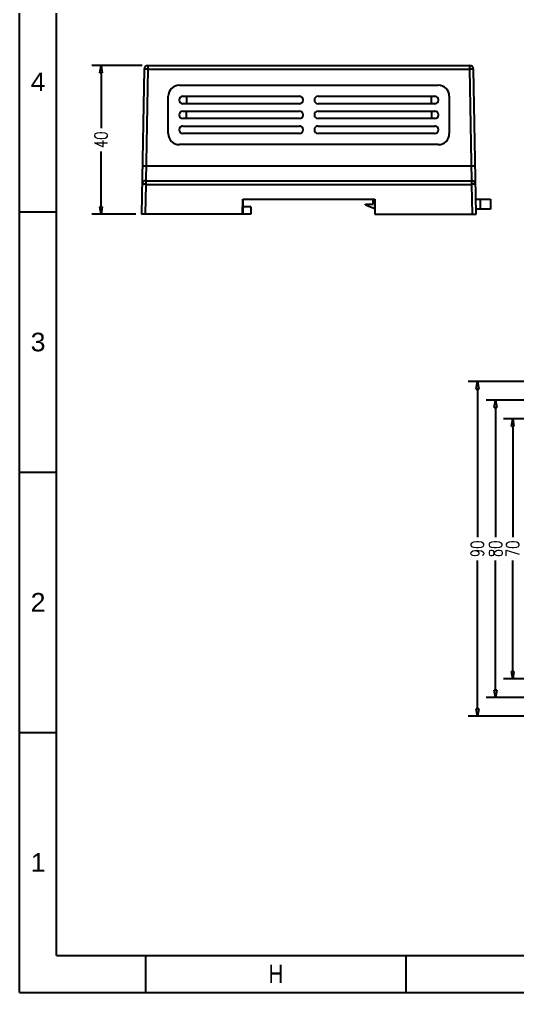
# Model space of a CAD drawing. Header units: millimetres. Extents: x 6978 to 7572, y 2560 to 2980.
# Drawn here: x 6978 to 7112, y 2559.7 to 2821.5 of the extents above; entities that cross this region are included whole.
import ezdxf
from ezdxf.enums import TextEntityAlignment as Align

# ---------------------------------------------------------------- set-up
doc = ezdxf.new("R2010")
doc.units = ezdxf.units.MM
doc.layers.add('dim', color=3, linetype='Continuous')
doc.styles.add('romans', font='romans.shx', dxfattribs={"width": 0.75, "bigfont": 'fangsong.shx'})
doc.styles.add('TEXTSTYLE_0', font='txt', dxfattribs={"width": 0.8})
doc.dimstyles.new('MSTD', dxfattribs={"dimtxt": 3.5, "dimasz": 2, "dimexe": 2.5, "dimexo": 1.5, "dimgap": 1, "dimtad": 0, "dimdsep": 46, "dimtxsty": 'romans', "dimblk": 'CLOSEDBLANK', "dimcen": 0, "dimclrd": 92, "dimclre": 92, "dimclrt": 3, "dimadec": 1, "dimazin": 2, "dimtfac": 0.5, "dimtmove": 0, "dimatfit": 3, "dimfxl": 1, "dimarcsym": 0})

# ---------------------------------------------------------------- blocks, each defined once
blk = doc.blocks.new('_ClosedBlank')
at = {"color": 0, "linetype": 'ByBlock', "lineweight": -2}
for p, q in [((-1, 0.17), (0, 0)), ((-1, 0.17), (-1, -0.17)), ((0, 0), (-1, -0.17))]:
    blk.add_line(p, q, dxfattribs=at)
blk = doc.blocks.new('*D36')
at = {"layer": 'Defpoints', "color": 0}
for p in [(6999.97, 2809.1), (7012.54, 2809.1), (7010.85, 2769.1)]:
    blk.add_point(p, dxfattribs=at)
at = {"layer": 'dim', "color": 92, "lineweight": -2}
for p, q in [((7011.04, 2809.1), (6997.47, 2809.1)), ((6999.97, 2807.1), (6999.97, 2792.22)), ((6999.97, 2771.1), (6999.97, 2785.97)), ((7009.35, 2769.1), (6997.47, 2769.1))]:
    blk.add_line(p, q, dxfattribs=at)
at = {"layer": 'dim', "color": 92, "lineweight": -2, "xscale": 2, "yscale": 2, "zscale": 2}
for p, rotation in [((6999.97, 2809.1), 90), ((6999.97, 2769.1), 270)]:
    blk.add_blockref('_ClosedBlank', p, dxfattribs=dict(at, rotation=rotation))
at = {"layer": 'dim', "color": 3, "insert": (6999.97, 2789.1), "char_height": 3.5, "attachment_point": 5, "rotation": 90, "style": 'romans'}
blk.add_mtext('40', dxfattribs=at)
blk = doc.blocks.new('*D37')
at = {"layer": 'Defpoints', "color": 0}
for p in [(7119.44, 2724.05), (7101.22, 2634.05), (7119.44, 2634.05)]:
    blk.add_point(p, dxfattribs=at)
at = {"layer": 'dim', "color": 92, "lineweight": -2}
for p, q in [((7117.94, 2724.05), (7098.72, 2724.05)), ((7101.22, 2722.05), (7101.22, 2682.17)), ((7101.22, 2636.05), (7101.22, 2675.92)), ((7117.94, 2634.05), (7098.72, 2634.05))]:
    blk.add_line(p, q, dxfattribs=at)
at = {"layer": 'dim', "color": 92, "lineweight": -2, "xscale": 2, "yscale": 2, "zscale": 2}
for p, rotation in [((7101.22, 2724.05), 90), ((7101.22, 2634.05), 270)]:
    blk.add_blockref('_ClosedBlank', p, dxfattribs=dict(at, rotation=rotation))
at = {"layer": 'dim', "color": 3, "insert": (7101.22, 2679.05), "char_height": 3.5, "attachment_point": 5, "rotation": 90, "style": 'romans'}
blk.add_mtext('90', dxfattribs=at)
blk = doc.blocks.new('*D40')
at = {"layer": 'Defpoints', "color": 0}
for p in [(7123.44, 2714.05), (7110.72, 2644.05), (7123.44, 2644.05)]:
    blk.add_point(p, dxfattribs=at)
at = {"layer": 'dim', "color": 92, "lineweight": -2}
for p, q in [((7121.94, 2714.05), (7108.22, 2714.05)), ((7110.72, 2712.05), (7110.72, 2682.17)), ((7110.72, 2646.05), (7110.72, 2675.92)), ((7121.94, 2644.05), (7108.22, 2644.05))]:
    blk.add_line(p, q, dxfattribs=at)
at = {"layer": 'dim', "color": 92, "lineweight": -2, "xscale": 2, "yscale": 2, "zscale": 2}
for p, rotation in [((7110.72, 2714.05), 90), ((7110.72, 2644.05), 270)]:
    blk.add_blockref('_ClosedBlank', p, dxfattribs=dict(at, rotation=rotation))
at = {"layer": 'dim', "color": 3, "insert": (7110.72, 2679.05), "char_height": 3.5, "attachment_point": 5, "rotation": 90, "style": 'romans'}
blk.add_mtext('70', dxfattribs=at)
blk = doc.blocks.new('*D42')
at = {"layer": 'Defpoints', "color": 0}
for p in [(7133.44, 2719.05), (7106.1, 2639.05), (7133.44, 2639.05)]:
    blk.add_point(p, dxfattribs=at)
at = {"layer": 'dim', "color": 92, "lineweight": -2}
for p, q in [((7131.94, 2719.05), (7103.6, 2719.05)), ((7106.1, 2717.05), (7106.1, 2682.17)), ((7106.1, 2641.05), (7106.1, 2675.92)), ((7131.94, 2639.05), (7103.6, 2639.05))]:
    blk.add_line(p, q, dxfattribs=at)
at = {"layer": 'dim', "color": 92, "lineweight": -2, "xscale": 2, "yscale": 2, "zscale": 2}
for p, rotation in [((7106.1, 2719.05), 90), ((7106.1, 2639.05), 270)]:
    blk.add_blockref('_ClosedBlank', p, dxfattribs=dict(at, rotation=rotation))
at = {"layer": 'dim', "color": 3, "insert": (7106.1, 2679.05), "char_height": 3.5, "attachment_point": 5, "rotation": 90, "style": 'romans'}
blk.add_mtext('80', dxfattribs=at)
blk = doc.blocks.new('SUN_6HWZ35TKK40GSGJE8VEUYAXIAKM')
at = {"color": 7, "linetype": 'Continuous'}
for p, q in [((-594, 0), (-594, 420)), ((-584, 10), (-584, 410)), ((-594, 210), (-584, 210)), ((-594, 140), (-584, 140)), ((-594, 70), (-584, 70)), ((-584, 10), (-10, 10)), ((-560, 0), (-560, 10)), ((-490, 0), (-490, 10)), ((-594, 0), (0, 0))]:
    blk.add_line(p, q, dxfattribs=at)
at = {"color": 2, "linetype": 'Continuous', "style": 'TEXTSTYLE_0'}
for s, width, p, p2 in [('4', 1.2, (-590.99, 242.5), (-586.99, 242.5)), ('3', 1.2, (-590.99, 172.5), (-586.99, 172.5)), ('2', 1.2, (-590.99, 102.5), (-586.99, 102.5)), ('1', 2.4, (-590.99, 32.5), (-586.99, 32.5)), ('H', 1.2, (-526.99, 2.53), (-522.99, 2.53))]:
    blk.add_text(s, height=5, dxfattribs=dict(at, width=width)).set_placement(p, p2, align=Align.FIT)

msp = doc.modelspace()

# ---------------------------------------------------------------- linework, layer by layer
at = {"color": 7, "linetype": 'Continuous'}
for p, q in [((7012.536, 2809.1), (7012.536, 2808.1)), ((7012.536, 2809.1), (7099.174, 2809.1)), ((7099.174, 2808.1), (7099.174, 2809.1)), ((7011.536, 2808.117), (7010.855, 2769.1)), ((7012.536, 2808.1), (7011.536, 2808.117)), ((7012.536, 2808.1), (7012.012, 2778.1)), ((7012.536, 2808.1), (7099.174, 2808.1)), ((7100.174, 2808.117), (7099.174, 2808.1)), ((7099.698, 2778.1), (7099.174, 2808.1)), ((7100.855, 2769.1), (7100.174, 2808.117)), ((7021.055, 2803.8), (7090.655, 2803.8)), ((7018.055, 2790.8), (7018.055, 2800.8)), ((7021.955, 2800.8), (7053.355, 2800.8)), ((7053.355, 2798.8), (7021.955, 2798.8)), ((7022.948, 2800.8), (7022.913, 2798.8)), ((7058.355, 2800.8), (7089.755, 2800.8)), ((7089.755, 2798.8), (7058.355, 2798.8)), ((7088.761, 2800.8), (7088.796, 2798.8)), ((7093.655, 2800.8), (7093.655, 2790.8)), ((7021.955, 2796.8), (7053.355, 2796.8)), ((7022.878, 2796.8), (7022.844, 2794.8)), ((7058.355, 2796.8), (7089.755, 2796.8)), ((7088.831, 2796.8), (7088.866, 2794.8)), ((7053.355, 2794.8), (7021.955, 2794.8)), ((7089.755, 2794.8), (7058.355, 2794.8)), ((7021.955, 2792.8), (7053.355, 2792.8)), ((7053.355, 2790.8), (7021.955, 2790.8)), ((7058.355, 2792.8), (7089.755, 2792.8)), ((7089.755, 2790.8), (7058.355, 2790.8)), ((7090.655, 2787.8), (7021.055, 2787.8)), ((7011.082, 2782.1), (7100.628, 2782.1)), ((7011.995, 2778.1), (7011.995, 2777.117)), ((7011.995, 2778.1), (7099.715, 2778.1)), ((7099.715, 2777.117), (7099.715, 2778.1)), ((7011.995, 2777.117), (7011.855, 2769.1)), ((7011.995, 2777.117), (7099.715, 2777.117)), ((7099.855, 2769.1), (7099.715, 2777.117)), ((7038.035, 2769.1), (7038.105, 2773.1)), ((7038.105, 2773.1), (7038.105, 2769.1)), ((7038.105, 2773.1), (7073.605, 2773.1)), ((7073.105, 2773.1), (7073.105, 2771.8)), ((7073.675, 2769.1), (7073.605, 2773.1)), ((7073.605, 2773.1), (7073.605, 2769.1)), ((7100.785, 2773.1), (7104.755, 2773.1)), ((7101.955, 2773.1), (7101.955, 2770.4)), ((7104.755, 2773.1), (7104.755, 2770.4)), ((7040.305, 2771.1), (7038.105, 2771.1)), ((7040.305, 2771.1), (7040.305, 2769.1)), ((7071.105, 2771.8), (7073.105, 2771.8)), ((7071.105, 2771.6), (7071.105, 2771.8)), ((7071.105, 2771.6), (7073.605, 2770.6)), ((7104.755, 2770.4), (7100.832, 2770.4)), ((7040.305, 2769.1), (7010.855, 2769.1)), ((7073.605, 2769.1), (7100.855, 2769.1))]:
    msp.add_line(p, q, dxfattribs=at)
for centre, radius, start, end in [((7012.536, 2808.1), 1, 90, 179), ((7099.174, 2808.1), 1, 1, 90), ((7021.055, 2800.8), 3, 90, 180), ((7090.655, 2800.8), 3, 0, 90), ((7021.955, 2799.8), 1, 90, 270), ((7053.355, 2799.8), 1, 270, 90), ((7058.355, 2799.8), 1, 90, 270), ((7089.755, 2799.8), 1, 270, 90), ((7021.955, 2795.8), 1, 90, 270), ((7053.355, 2795.8), 1, 270, 90), ((7058.355, 2795.8), 1, 90, 270), ((7089.755, 2795.8), 1, 270, 90), ((7021.055, 2790.8), 3, 180, 270), ((7021.955, 2791.8), 1, 90, 270), ((7053.355, 2791.8), 1, 270, 90), ((7058.355, 2791.8), 1, 90, 270), ((7089.755, 2791.8), 1, 270, 90), ((7090.655, 2790.8), 3, 270, 0), ((7011.995, 2777.1), 1, 90, 179), ((7099.715, 2777.1), 1, 1, 90)]:
    msp.add_arc(centre, radius, start, end, dxfattribs=at)
for points, start_tangent, end_tangent in [([(7011.995, 2777.117), (7011.69, 2777.121), (7011.411, 2777.124), (7011.187, 2777.124), (7011.044, 2777.122), (7010.995, 2777.117)], (-0.9998478, 0.0174471), (-0.0174524, -0.9998477)), ([(7100.715, 2777.117), (7100.666, 2777.122), (7100.524, 2777.124), (7100.303, 2777.124), (7100.024, 2777.122), (7099.715, 2777.117)], (-0.0174524, 0.9998477), (-0.9998478, -0.0174471))]:
    msp.add_spline(points, degree=3, dxfattribs=dict(at, start_tangent=start_tangent, end_tangent=end_tangent))

# ---------------------------------------------------------------- block references
at = {"layer": 'dim'}
msp.add_blockref('SUN_6HWZ35TKK40GSGJE8VEUYAXIAKM', (7572.016, 2559.694), dxfattribs=at)

# ---------------------------------------------------------------- dimensions: what is measured, and where the dimension line sits
for base, p1, p2, picture, middle in [((6999.97, 2809.1), (7010.855, 2769.1), (7012.536, 2809.1), '*D36', (6999.97, 2789.1)), ((7101.223, 2634.049), (7119.438, 2724.049), (7119.438, 2634.049), '*D37', (7101.223, 2679.049)), ((7106.097, 2639.049), (7133.438, 2719.049), (7133.438, 2639.049), '*D42', (7106.097, 2679.049)), ((7110.724, 2644.049), (7123.438, 2714.049), (7123.438, 2644.049), '*D40', (7110.724, 2679.049))]:
    dim = msp.add_linear_dim(base=base, p1=p1, p2=p2, angle=90, dimstyle='MSTD', dxfattribs=at)
    dim.commit()
    dim.dimension.update_dxf_attribs({"geometry": picture, "text_midpoint": middle})

doc.saveas('drawing.dxf')
